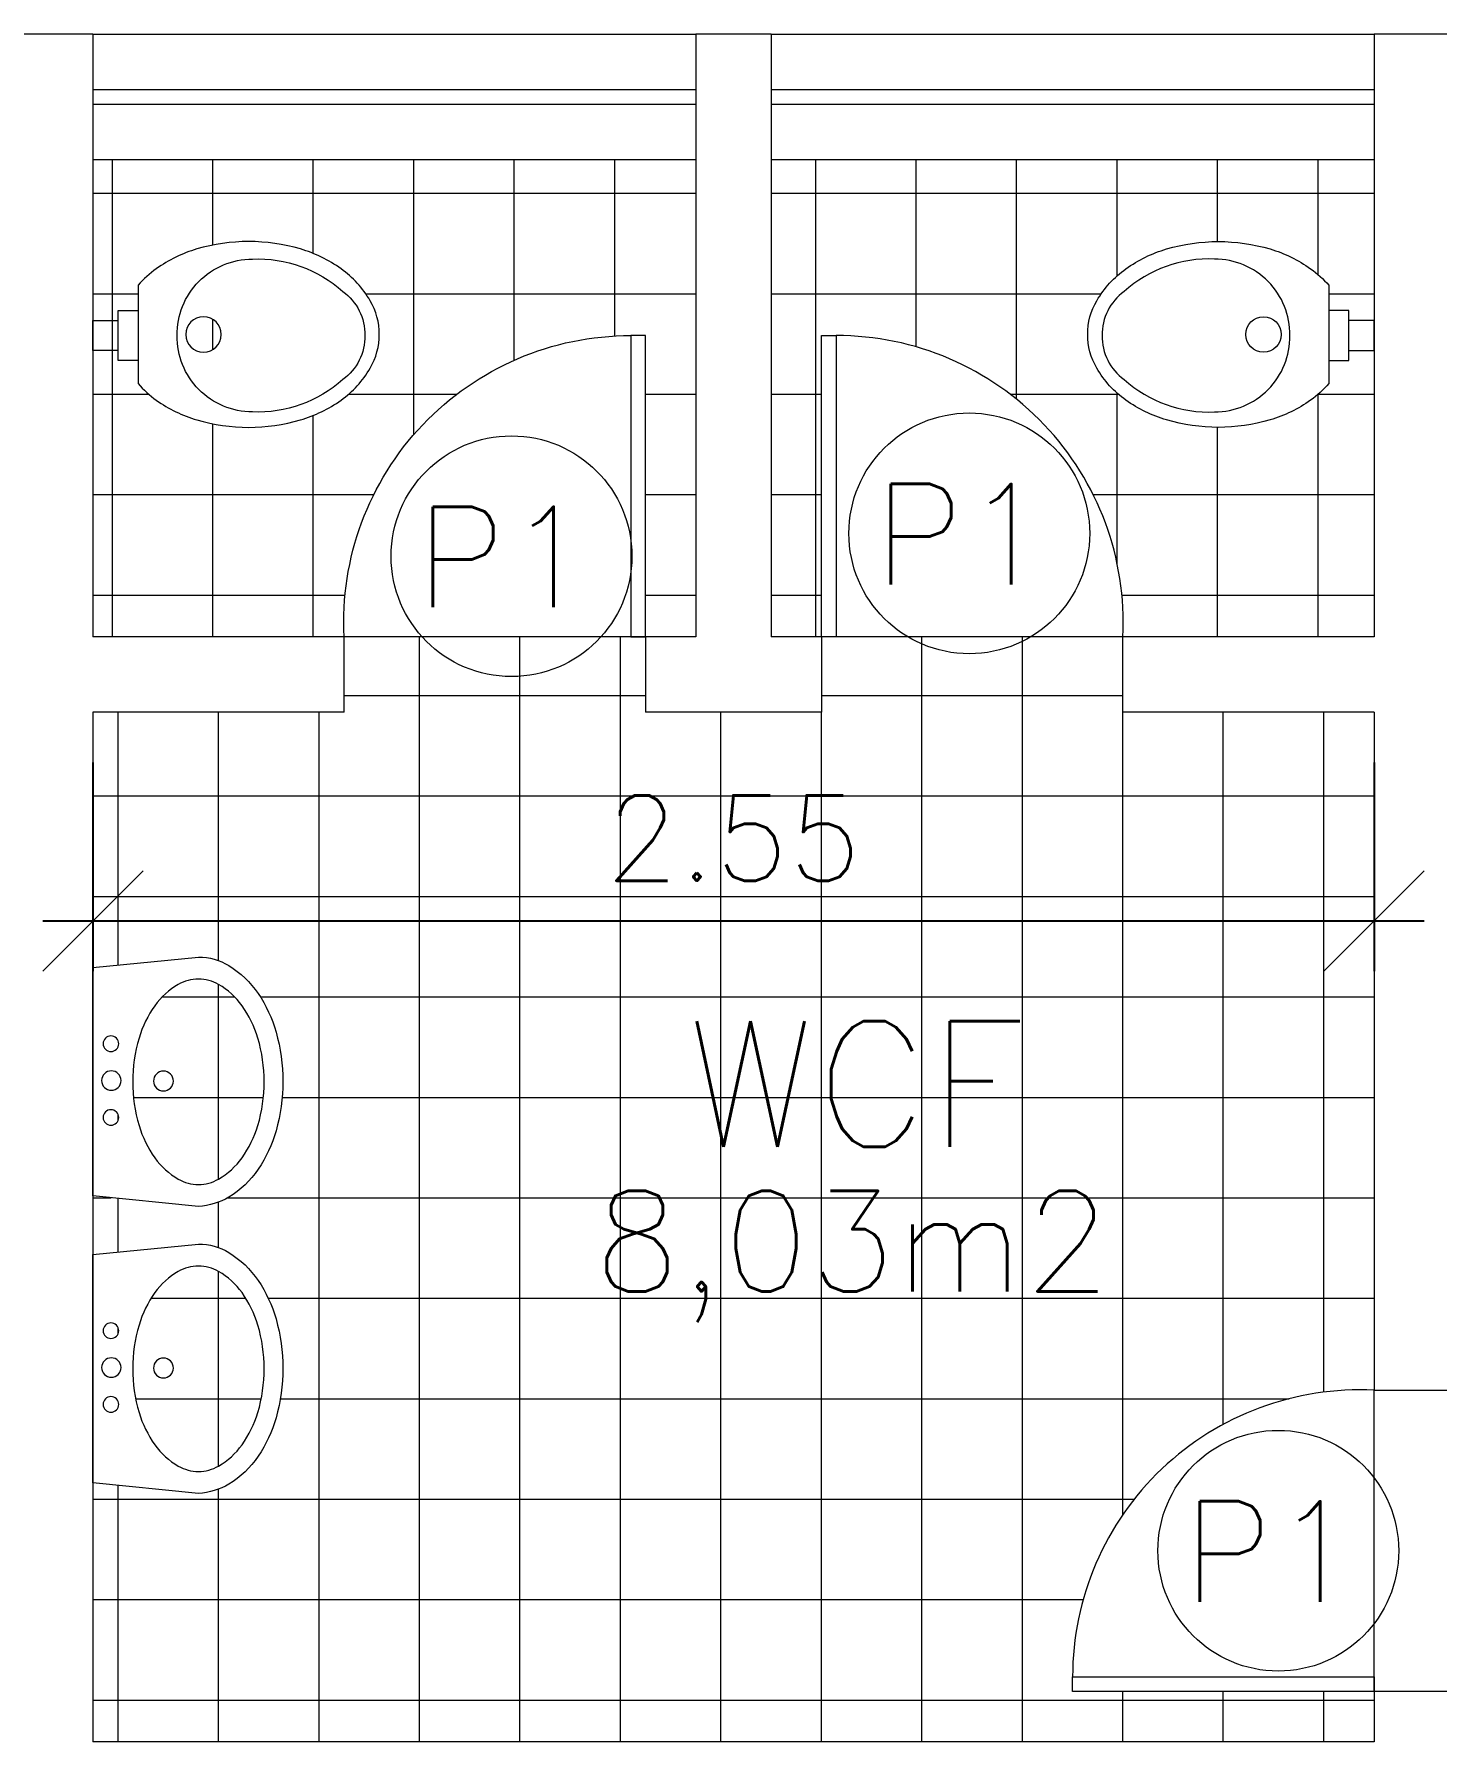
# Model space of a CAD drawing. Header units: millimetres. Extents: x 521 to 1055, y 261 to 520.
# Drawn here: x 693.836 to 696.628, y 501.317 to 504.717 of the extents above; entities that cross this region are included whole.
import ezdxf
from ezdxf.enums import TextEntityAlignment as Align

# ---------------------------------------------------------------- set-up
doc = ezdxf.new("R2010")
doc.units = ezdxf.units.MM
doc.linetypes.add('CONTINU', pattern=[0])
doc.layers.add('0.1', color=8, linetype='Continuous', lineweight=13)
doc.styles.add('ROMANS', font='romans')
doc.styles.get("Standard").update_dxf_attribs({"font": 'romans.shx'})
doc.dimstyles.new('Fares Eng - 50', dxfattribs={"dimscale": 2, "dimtxt": 0.085, "dimasz": 0.1, "dimexe": 0.05, "dimexo": 0.05, "dimgap": 0.04, "dimtad": 1, "dimzin": 4, "dimdsep": 46, "dimtxsty": 'ROMANS', "dimblk1": 'OBLIQUE', "dimblk2": 'OBLIQUE', "dimsah": 1, "dimcen": 0.05, "dimdle": 0.05, "dimclrd": 8, "dimclre": 8, "dimclrt": 8, "dimaunit": 1, "dimadec": 0, "dimazin": 0, "dimtfac": 1, "dimtix": 1, "dimtmove": 2, "dimatfit": 0, "dimldrblk": 'OPEN90', "dimfxl": 1, "dimtolj": 1, "dimtzin": 0, "dimarcsym": 0})
pattern_1 = [(0, (134.7912025329397, 0), (0, 0.2), []), (90, (134.7912025329397, 0), (-0.2, 1.224606353822377e-17), [])]

# ---------------------------------------------------------------- blocks, each defined once
blk = doc.blocks.new('P60')
at = {"color": 252}
blk.add_lwpolyline([(-0.6000000000000227, 0.05960000000008298), (0, 0.05960000000008298), (0, 0.03000000000000114), (-0.6000000000000227, 0.03000000000000114)], close=True, dxfattribs=at)
at = {"color": 8}
blk.add_arc((-0.02886986666674457, 0.05960000000008306), 0.5711301333332781, 87.10253993610587, 180, dxfattribs=at)
blk = doc.blocks.new('Cuba-emp')
blk.add_lwpolyline([(0.2100034834991149, 0.2482008336621746), (-7.105427357601002e-15, 0.227407372452717), (7.105427357601002e-15, -0.227407372452717), (0.2100034834991291, -0.2482008336621604, 0.1378156270121392), (0.2705880087187396, -0.2311785380375015, 0.1070411790707005), (0.3288221515426883, -0.1757097620058969, 0.0807505460992588), (0.3644727820534435, -0.09904874869174485, 0.06864280771685904), (0.3780384553094791, -0.0007008336622078559, 0.06864280771690003), (0.3644727820534364, 0.09764708136732558, 0.08075054609930853), (0.3288221515426741, 0.1743080946814768, 0.10704117907071), (0.2705880087187253, 0.2297768707130761, 0.1157522192348251), (0.2100034834991149, 0.2482008336621746)], format="xyb")
blk.add_lwpolyline([(0.2100034834991149, 0.2045185337481215, -0.1318273881114975), (0.2501415417997279, 0.1937487812531433, -0.1066332451029667), (0.2967372728202164, 0.1514795764228545, -0.08348179435471227), (0.328253700616866, 0.08706086194230345, -0.0722322283218027), (0.3408968663839005, 1.243449787580175e-14, -0.07223222832186973), (0.3282537006168731, -0.08706086194227858, -0.08348179435460365), (0.2967372728202307, -0.1514795764226058, -0.106633245102999), (0.2501415417997421, -0.1937487812531256, -0.1318273881114998), (0.2100034834991291, -0.2045185337481072, -0.1318273881114848), (0.1698654251985161, -0.1937487812531282, -0.1066332451030064), (0.1232696941780276, -0.151479576422612, -0.08348179435461947), (0.09175326638137804, -0.08706086194228746, -0.07223222832185378), (0.07911010061422985, 3.552713678800501e-15, -0.07223222832187323), (0.09175326638137093, 0.08706086194229457, -0.08348179435457351), (0.1232696941780134, 0.15147957642262, -0.1066332451030294), (0.1698654251985019, 0.1937487812531398, -0.1318273881114961)], format="xyb", close=True)
for centre, radius in [((0.03578416458526235, 0.0710594457912066), 0.01546869292730512), ((0.03651954001270497, -0.002319139823612204), 0.0193358661591314), ((0.03651954001270497, -0.002319139823612204), 0.0193358661591314), ((0.1402810526510621, -0.001433449959218791), 0.01977531766275002), ((0.03578416458526945, -0.07569772543820363), 0.01546869292730512)]:
    blk.add_circle(centre, radius)
blk = doc.blocks.new('Vaso')
for points in [[(0.02999999999997272, -0.04999999999995453), (0.02999999999997272, 0), (-0.02999999999997272, 0), (-0.02999999999997272, -0.04999999999995453)], [(0.04999999999995453, -0.09000000000014552), (0.04999999999995453, -0.04999999999995453), (-0.04999999999995453, -0.04999999999995453), (-0.04999999999995453, -0.09000000000014552)]]:
    blk.add_lwpolyline(points)
for points in [[(0.1828955200001019, -0.3100000000001728, -0.071776), (0.1680402599999979, -0.4129498500001318, -0.083144), (0.128710270000056, -0.4938477600001079, -0.106699), (0.06516211000007388, -0.5518467399999736, -0.132564), (-0.002104480000070907, -0.5700000000001637, -0.132564), (-0.06937106999998832, -0.5518467399999736, -0.106699), (-0.1329192299999704, -0.4938477600001079, -0.083144), (-0.1722492199999124, -0.4129498500001318, -0.071776), (-0.1871044800000163, -0.3100000000001728, -0.071776), (-0.1722492199999124, -0.2070501499999864, -0.083144), (-0.1329192299999704, -0.1261522400000104, -0.060171), (-0.09999999999990905, -0.09000000000014552), (0.09579103999999461, -0.09000000000014552, -0.060171), (0.128710270000056, -0.1261522400000104, -0.083144), (0.1680402599999979, -0.2070501499999864, -0.071776)], [(-0.08763701527800549, -0.4972033683313839, 0.2473999053505774), (0, -0.5413053001348089, 0.2473999053505774), (0.08763701527800549, -0.4972033683313839, 0.1978584598758542), (0.1521044799999345, -0.3175259839795217, 0.4183289460701766), (0, -0.1675407474929216, 0.4183289460701766), (-0.1521044799999345, -0.3175259839795217, 0.1978584598758542)]]:
    blk.add_lwpolyline(points, format="xyb", close=True)
blk.add_circle((-0.002104480000070907, -0.2200259839794398), 0.03525)
blk = doc.blocks.new('ÁREA')
for p in [(4.97462945148186e-05, 0.003761569252461072), (0, 0)]:
    blk.add_attdef('COMPARTIMENTO', text='', height=0.0025).set_placement(p, align=Align.CENTER)
at = {"color": 1}
for p in [(-4.97462945148186e-05, -0.003761569252461072), (-9.94925890296372e-05, -0.007523138504922144)]:
    blk.add_attdef('ÁREA', text='', height=0.002, dxfattribs=at).set_placement(p, align=Align.CENTER)
blk = doc.blocks.new('_OBLIQUE')
at = {"color": 0, "linetype": 'ByBlock'}
blk.add_line((-0.5, -0.5), (0.5, 0.5), dxfattribs=at)
blk = doc.blocks.new('*D130')
at = {"layer": '0.1', "color": 8, "linetype": 'CONTINU', "lineweight": -2, "transparency": 16777216}
for p, q in [((693.9527193961171, 503.266921684354), (693.9527193961171, 502.851239636272)), ((696.5027193961171, 503.266921684354), (696.5027193961171, 502.851239636272)), ((693.8527193961171, 502.951239636272), (696.6027193961171, 502.951239636272))]:
    blk.add_line(p, q, dxfattribs=at)
at = {"layer": 'DEFPOINTS', "color": 0, "linetype": 'CONTINU', "lineweight": -2, "transparency": 16777216}
for p in [(693.9527193961171, 503.366921684354), (696.5027193961171, 503.366921684354), (696.5027193961171, 502.951239636272)]:
    blk.add_point(p, dxfattribs=at)
at = {"layer": '0.1', "color": 8, "linetype": 'CONTINU', "lineweight": -2, "transparency": 16777216, "xscale": 0.2, "yscale": 0.2, "zscale": 0.2, "rotation": 180}
blk.add_blockref('_OBLIQUE', (693.9527193961171, 502.951239636272), dxfattribs=at)
at = {"layer": '0.1', "color": 8, "linetype": 'CONTINU', "lineweight": -2, "transparency": 16777216, "xscale": 0.2, "yscale": 0.2, "zscale": 0.2}
blk.add_blockref('_OBLIQUE', (696.5027193961171, 502.951239636272), dxfattribs=at)
at = {"layer": '0.1', "color": 8, "linetype": 'CONTINU', "transparency": 16777216, "insert": (695.2277193961171, 503.116239636272), "char_height": 0.17, "attachment_point": 5, "style": 'ROMANS'}
blk.add_mtext('\\A1;2.55', dxfattribs=at)
blk = doc.blocks.new('_Open90')
at = {"color": 0, "linetype": 'ByBlock', "lineweight": -2}
for p, q in [((-0.5, 0.5), (0, 0)), ((0, 0), (-1, 0)), ((0, 0), (-0.5, -0.5))]:
    blk.add_line(p, q, dxfattribs=at)

msp = doc.modelspace()

# ---------------------------------------------------------------- hatches: boundary and pattern name
at = {"layer": '0.1', "linetype": 'CONTINU'}
h = msp.add_hatch(dxfattribs=at)
h.set_pattern_fill('_USER', color=8, scale=0.2, style=0, double=1, pattern_type=0)
h.set_pattern_definition(pattern_1)
h.paths.add_polyline_path([(694.4465672135027, 504.2498408735219, 0.08314409604133786), (694.3656692140074, 504.2891709138175, 0.07177597295440818), (694.2627194018357, 504.304026164354, 0.0717759890662577), (694.1597695668008, 504.28917091045, 0.0831440189909708), (694.0788716369461, 504.2498409149438, 0.06017100125214371), (694.0427193961173, 504.2169216843538), (694.0427193961173, 504.021130644354, 0.06017096982498904), (694.0788716161385, 503.9882114285695), (694.0788716369912, 503.988211413732, -0.06017100132006738), (694.0427193961173, 504.0211306443539), (694.0427193961174, 504.0669216843541), (694.0027193961171, 504.066921684354), (694.0027193961171, 504.086921684354), (693.9527193961171, 504.086921684354), (693.9527193961171, 503.516921684354), (694.4527193961171, 503.516921684354, -0.429104006710311), (695.0231193961171, 504.1169216843539), (695.0527193961171, 504.116921684354), (695.0527193961171, 503.5169216843539), (695.0827193961171, 503.5169216843539), (695.1527193961172, 503.5169216843539), (695.1527193961172, 504.4669216843538), (693.9527193961171, 504.4669216843537), (693.9527193961171, 504.1469216843539), (694.0027193961171, 504.146921684354), (694.0027193961172, 504.166921684354), (694.0427193961174, 504.1669216843539), (694.0427193961173, 504.2169216843538, -0.06017308747049013), (694.0788730182164, 504.2498418977631, -0.08314537650090414), (694.1597726016416, 504.2891718048882, -0.07177380582529734), (694.2627194018357, 504.304026164354, -0.07177381203562719), (694.3656662101959, 504.2891717991108, -0.08314699059320012), (694.4465672135037, 504.2498408735216, -0.1066991575329118), (694.5045662354573, 504.1862925837061, -0.1325639210043903), (694.5227193961172, 504.1190260084158, -0.1325633276141561), (694.5045662354561, 504.051759745), (694.5045659856792, 504.0517593159316, 0.1325642720092114), (694.5227193961172, 504.1190260082956, 0.1325639212358733), (694.5045662354564, 504.1862925837074, 0.1066991575320502)])
h.paths.add_polyline_path([(694.5045662354565, 504.1862925837073, 0.1066991575323951), (694.4465672135025, 504.2498408735219, 0.08314408802963008), (694.3656692223213, 504.2891709113672), (694.3656691991046, 504.2891709182099, -0.0831441104033529), (694.4465672135038, 504.2498408735213, -0.106699157531263), (694.5045662354568, 504.1862925837069, -0.1325649310404886), (694.5227193961156, 504.1190254775615, -0.1325623175797701), (694.5045662354562, 504.0517597450003), (694.504565970008, 504.0517592890117, 0.13256534014426), (694.5227193961168, 504.1190265385374, 0.1325629123671235)], flags=16)
h.paths.add_polyline_path([(694.4940246962519, 504.116921684354, -0.2473999053501413), (694.4499227644487, 504.029284669076, -0.1978584598760171), (694.2702453800968, 503.964817204354, -0.4183289460703992), (694.12026014361, 504.1169216843539, -0.4183289460703992), (694.2702453800968, 504.2690261643539, -0.1978584598760171), (694.4499227644487, 504.2045586996318, -0.2473999053498519)], flags=0)
edge = h.paths.add_edge_path(flags=16)
edge.add_arc((694.2627191457169, 504.2981868024705), 0.3641606381167159, 270.000039397132, 286.4217251346267)
edge.add_arc((694.2886770606284, 504.2101112611851), 0.272339538585894, 286.4218097910502, 305.4332831307458)
edge.add_arc((694.3283659114575, 504.1543323025934), 0.2038815434231308, 305.4332781554137, 329.7947176376189)
edge.add_arc((694.3890152280741, 504.1190261500253), 0.1337041680432203, 329.7946885126933, 360.0000061402239)
edge.add_arc((694.3890152280745, 504.1190261786826), 0.1337041680427554, 359.9999938598248, 390.2053114873627)
edge.add_arc((694.3283659114575, 504.0837200261144), 0.2038815434231379, 30.20528236238112, 54.56672184458628)
edge.add_arc((694.2886770606284, 504.0279410675227), 0.2723395385859037, 54.56671686925417, 73.57819020894983)
edge.add_arc((694.2627191457169, 503.9398655262373), 0.3641606381167082, 73.5782748653733, 89.99996060286799)
edge.add_arc((694.2627196465176, 503.9398655262365), 0.3641606381175117, 90.00003939711412, 106.4217251346084)
edge.add_arc((694.236761731606, 504.0279410675227), 0.272339538585894, 106.4218097910502, 125.4332831307458)
edge.add_arc((694.1970739737915, 504.0837188829291), 0.2038831085607021, 125.4333421757135, 139.2069129600714)
edge.add_line((694.0427193961173, 504.2169216843538), (694.0427193961173, 504.0211306443539))
edge.add_arc((694.1970739737915, 504.1543334457787), 0.203883108560706, 220.7930870399286, 234.5666578242865)
edge.add_arc((694.236761731606, 504.2101112611851), 0.2723395385859037, 234.5667168692542, 253.5781902089498)
edge.add_arc((694.2627196465176, 504.2981868024713), 0.3641606381175037, 253.5782748653916, 269.9999606028858)
edge = h.paths.add_edge_path(flags=16)
edge.add_line((694.0427193961173, 504.066921684354), (694.0027193961171, 504.066921684354))
edge.add_line((694.0027193961171, 504.066921684354), (694.0027193961171, 504.1669216843539))
edge.add_line((694.0027193961171, 504.1669216843539), (694.0427193961173, 504.1669216843539))
edge = h.paths.add_edge_path(flags=0)
edge.add_arc((694.1727453800966, 504.119026164354), 0.03525, 0, 360)
edge = h.paths.add_edge_path(flags=0)
edge.add_arc((694.3888360251191, 504.1189024662926), 0.1052073192881026, -1.0787952008848265, 54.504991477453416, ccw=False)
edge.add_arc((694.3888360251191, 504.1149409024153), 0.1052073192880774, -54.504991477453416, 1.0787952008848265, ccw=False)
edge.add_arc((694.2818163874127, 504.2151909388937), 0.2506409686337373, 267.35396169196247, 312.1215700858926, ccw=False)
edge.add_arc((694.2702453800966, 504.114817204354), 0.1499999999999773, 179.1961214792203, 270, ccw=False)
edge.add_arc((694.2702453800966, 504.1190261643539), 0.1500000000000386, 90, 180.8038785207796, ccw=False)
edge.add_arc((694.2818163874127, 504.0186524298142), 0.2506409686337728, 47.878429914107414, 92.64603830803748, ccw=False)
edge = h.paths.add_edge_path()
edge.add_line((694.0027193961171, 504.086921684354), (693.9527193961171, 504.086921684354))
edge.add_line((693.9527193961171, 504.086921684354), (693.9527193961171, 504.1469216843539))
edge.add_line((693.9527193961171, 504.1469216843539), (694.0027193961171, 504.1469216843539))
h = msp.add_hatch(dxfattribs=at)
h.set_pattern_fill('_USER', color=8, scale=0.2, style=0, double=1, pattern_type=0)
h.set_pattern_definition(pattern_1)
h.paths.add_polyline_path([(696.1927193903983, 504.304026164354, -0.0717738163840204), (696.2956662052698, 504.2891718005626, -0.08314542874790412), (696.3765658325415, 504.2498418561219, -0.06017299907867099), (696.4127193961169, 504.2169216843539), (696.4127193961169, 504.166921684354), (696.4527193961171, 504.1669216843539), (696.4527193961171, 504.146921684354), (696.5027193961171, 504.146921684354), (696.5027193961171, 504.4669216843538), (695.3027193961169, 504.4669216843537), (695.302719396117, 503.5169216843541), (695.4027193961172, 503.516921684354), (695.4027193961172, 504.116921684354), (695.4323193961183, 504.1169216843539, -0.4291040067098116), (696.0027193961172, 503.5169216843539), (696.032719396117, 503.5169216843539), (696.5027193961171, 503.516921684354), (696.5027193961171, 504.086921684354), (696.4527193961171, 504.086921684354), (696.4527193961171, 504.066921684354), (696.4127193961169, 504.066921684354), (696.4127193961169, 504.021130644354, -0.06017308747049013), (696.3765657740178, 503.9882104309447, -0.08314537650090414), (696.2956661905926, 503.9488805238196, -0.07177380582529734), (696.1927193903985, 503.9340261643538, -0.07177381203562719), (696.0897725820383, 503.948880529597, -0.08314699059320012), (696.0088715787305, 503.9882114551862, -0.1066991575324949), (695.950872556777, 504.0517597450013, -0.1325643362497204), (695.9327193961174, 504.1190265385367, -0.1325629123685295), (695.9508725567777, 504.1862925837073, -0.1066991575323951), (696.0088715787317, 504.2498408735219, -0.08314699236206406), (696.0897725838752, 504.2891717996521, -0.07177381071414643)])
edge = h.paths.add_edge_path(flags=17)
edge.add_arc((696.2826934121376, 504.119026164354), 0.03525, 0, 360)
h = msp.add_hatch(dxfattribs=at)
h.set_pattern_fill('_USER', color=8, scale=0.2, style=0, double=1, pattern_type=0)
h.set_pattern_definition([(0, (-0.3974303883628636, 0), (0, 0.2), []), (90, (-0.3974303883628636, 0), (-0.2, 1.224606353822377e-17), [])])
h.paths.add_polyline_path([(696.5027193961171, 502.0169216843541), (696.5027193961171, 502.0469216843541), (696.5027193961171, 503.366921684354), (696.0027193961171, 503.3669216843539), (696.0027193961171, 503.516921684354), (695.402719396117, 503.5169216843541), (695.402719396117, 503.3669216843539), (695.3727193961171, 503.3669216843539), (695.0527193961171, 503.3669216843541), (695.0527193961171, 503.5169216843539), (695.0231193961171, 503.5169216843539), (694.4527193961171, 503.5169216843542), (694.4527193961171, 503.3669216843539), (694.4227193961171, 503.3669216843539), (693.9527193961171, 503.366921684354), (693.952719396117, 501.3169216843542), (696.5027193961171, 501.316921684354), (696.5027193961171, 501.4169216843541), (695.902719396117, 501.4169216843541), (695.902719396117, 501.4465216843541, -0.4291040067103057)])
h.paths.add_polyline_path([(694.3307578514266, 502.0604935435201, -0.06864280771452066), (694.3171921781715, 501.9621456284939, -0.0807505461039022), (694.281541547659, 501.8854846151753, -0.1070411790689138), (694.2233074048359, 501.8300158391448, -0.1157522192347909), (694.1627228796162, 501.8115918761957), (693.9527193961171, 501.8323853374052), (693.9527193961171, 502.2872000823106), (694.1627228796162, 502.3079935435201, -0.1378156270120395), (694.2233074048359, 502.2909712478954, -0.1070411790690463), (694.2815415476591, 502.2355024718649, -0.0807505461039419), (694.3171921781716, 502.1588414585462, -0.06864280771435972)], flags=16)
h.paths.add_polyline_path([(694.281541547659, 502.4568350424591, -0.1070411790689127), (694.2233074048359, 502.4013662664286, -0.1157522192347914), (694.1627228796162, 502.3829423034795), (693.9527193961171, 502.403735764689), (693.9527193961171, 502.8585505095944), (694.1627228796162, 502.8793439708039, -0.1378156270120406), (694.2233074048359, 502.8623216751792, -0.1070411790690471), (694.2815415476591, 502.8068528991487, -0.08075054610394071), (694.3171921781716, 502.73019188583, -0.06864280771435999), (694.3307578514266, 502.6318439708039, -0.06864280771452073), (694.3171921781715, 502.5334960557777, -0.08075054610390234)], flags=16)
h.paths.add_polyline_path([(694.293616262501, 502.0597927098579, -0.07223222832208384), (694.2809730967339, 501.9727318479153, -0.08348179435149398), (694.2494566689387, 501.908313133437, -0.1066332451079898), (694.2028609379164, 501.8660439286045, -0.1318273881097807), (694.1627228796162, 501.8552741761098, -0.1318273881111851), (694.1225848213157, 501.8660439286047, -0.106633245104105), (694.0759890902948, 501.9083131334357, -0.08348179435376527), (694.0444726624985, 501.9727318479154, -0.07223222832200278), (694.0318294967313, 502.0597927098579, -0.07223222832201556), (694.0444726624985, 502.1468535718004, -0.08348179435378938), (694.0759890902948, 502.2112722862801, -0.1066332451040266), (694.1225848213157, 502.2535414911111, -0.1318273881112122), (694.1627228796162, 502.264311243606, -0.1318273881112182), (694.2028609379167, 502.2535414911111, -0.106633245104061), (694.2494566689377, 502.2112722862801, -0.08348179435484539), (694.2809730967342, 502.1468535717995, -0.0722322283212576)], flags=0)
h.paths.add_polyline_path([(694.0732251311055, 502.0612261598171, -1), (694.1127757664309, 502.0612261598171, -1)], flags=0)
h.paths.add_polyline_path([(693.973034867775, 502.1354904352961, -1), (694.0039722536297, 502.1354904352961, -1)], flags=0)
h.paths.add_polyline_path([(694.280973096734, 502.5440822751994, -0.08348179435189246), (694.2494566689387, 502.4796635607208, -0.1066332451079894), (694.2028609379164, 502.4373943558883, -0.1318273881097816), (694.1627228796162, 502.4266246033936, -0.1318273881111851), (694.1225848213157, 502.4373943558885, -0.106633245104105), (694.0759890902948, 502.4796635607195, -0.08348179435376533), (694.0444726624985, 502.5440822751992, -0.07223222832200274), (694.0318294967313, 502.6311431371417, -0.07223222832201555), (694.0444726624985, 502.7182039990842, -0.08348179435378963), (694.0759890902948, 502.7826227135639, -0.1066332451040268), (694.1225848213157, 502.8248919183949, -0.1318273881112114), (694.1627228796162, 502.8356616708898, -0.1318273881112182), (694.2028609379167, 502.8248919183949, -0.1066332451040608), (694.2494566689377, 502.7826227135639, -0.08348179435484608), (694.2809730967342, 502.7182039990832, -0.0722322283212572), (694.293616262501, 502.6311431371417, -0.07223222832180272)], flags=0)
h.paths.add_polyline_path([(694.0732251311055, 502.6325765871009, -1), (694.1127757664309, 502.6325765871009, -1)], flags=0)
h.paths.add_polyline_path([(693.973034867775, 502.5600836913505, -1), (694.0039722536297, 502.5600836913505, -1)], flags=0)
h.paths.add_polyline_path([(695.0509773808507, 502.4392024712675), (695.8902630951363, 502.4392024712675), (695.8902630951363, 502.8142024712675), (695.0509773808507, 502.8142024712675)], flags=24)
h.paths.add_polyline_path([(694.8616064463436, 502.1161285635253), (696.0663683511056, 502.1161285635253), (696.0663683511056, 502.4732714206681), (694.8616064463436, 502.4732714206681)], flags=24)
h.paths.add_polyline_path([(694.9261717770695, 502.988739636272), (695.5292670151648, 502.988739636272), (695.5292670151648, 503.243739636272), (694.9261717770695, 503.243739636272)], flags=24)

# ---------------------------------------------------------------- linework, layer by layer
at = {"layer": '0.1', "color": 7}
for p, q in [((693.9527193961171, 504.7169216843538), (693.802719396117, 504.7169216843538)), ((693.9527193961171, 504.7169216843538), (693.9527193961171, 503.516921684354)), ((695.152719396117, 504.7169216843538), (695.1527193961172, 503.516921684354)), ((695.302719396117, 504.7169216843538), (695.1527193961172, 504.7169216843538)), ((695.302719396117, 504.7169216843538), (695.302719396117, 503.516921684354)), ((696.5027193961171, 504.7169216843538), (696.5027193961171, 503.516921684354)), ((696.6527193961169, 504.7169216843538), (696.5027193961171, 504.7169216843538)), ((694.4527193961171, 503.516921684354), (693.952719396117, 503.516921684354)), ((694.4527193961171, 503.3669216843539), (694.4527193961171, 503.516921684354)), ((695.1527193961172, 503.516921684354), (695.052719396117, 503.516921684354)), ((695.052719396117, 503.5169216843539), (695.0527193961171, 503.366921684354)), ((695.402719396117, 503.516921684354), (695.302719396117, 503.516921684354)), ((695.402719396117, 503.516921684354), (695.402719396117, 503.3669216843541)), ((696.5027193961171, 503.516921684354), (696.0027193961171, 503.516921684354)), ((696.0027193961171, 503.3669216843539), (696.0027193961171, 503.516921684354)), ((694.4527193961171, 503.366921684354), (693.952719396117, 503.366921684354)), ((695.4027193961172, 503.3669216843541), (695.052719396117, 503.3669216843541)), ((696.5027193961171, 503.366921684354), (696.0027193961171, 503.3669216843539)), ((696.5027193961171, 503.366921684354), (696.5027193961171, 502.016921684354)), ((696.5027193961171, 502.016921684354), (696.652719396117, 502.0169216843541)), ((696.652719396117, 501.4169216843541), (696.5027193961171, 501.4169216843541)), ((696.5027193961171, 501.416921684354), (696.5027193961171, 501.316921684354)), ((696.5027193961171, 501.316921684354), (693.9527193961171, 501.3169216843542))]:
    msp.add_line(p, q, dxfattribs=at)
at = {"layer": '0.1', "color": 8}
for p, q in [((693.9527193961171, 504.7169216843538), (695.1527193961172, 504.7169216843542)), ((695.302719396117, 504.7169216843538), (696.5027193961171, 504.7169216843542)), ((693.9527193961171, 504.6069216843538), (695.1527193961172, 504.6069216843541)), ((695.302719396117, 504.6069216843538), (696.5027193961171, 504.6069216843541)), ((695.1527193961172, 504.5769216843538), (693.9527193961171, 504.5769216843539)), ((696.5027193961171, 504.5769216843538), (695.302719396117, 504.5769216843539)), ((695.1527193961172, 504.4669216843537), (693.9527193961171, 504.4669216843537)), ((696.5027193961171, 504.4669216843537), (695.302719396117, 504.4669216843537)), ((695.052719396117, 503.516921684354), (694.4527193961171, 503.5169216843542)), ((696.0027193961171, 503.516921684354), (695.4027193961169, 503.5169216843541)), ((693.9527193961171, 503.366921684354), (693.952719396117, 501.316921684354)), ((696.5027193961171, 501.416921684354), (696.5027193961168, 502.0169216843541))]:
    msp.add_line(p, q, dxfattribs=at)
for centre in [(695.6970578777998, 503.7230019235851), (694.785854018375, 503.6774835834734), (696.3121203883004, 501.6974423579503)]:
    msp.add_circle(centre, 0.2396438343701963, dxfattribs=at)

# ---------------------------------------------------------------- block references
at = {"layer": '0.1', "color": 8, "xscale": -1}
for name, p, rotation in [('Vaso', (693.9527193961171, 504.1169216843539), 90), ('P60', (695.0827193961171, 503.5169216843539), 89.99999999999999), ('Cuba-emp', (693.9527193961171, 502.6311431371417), 180), ('Cuba-emp', (693.9527193961171, 502.0597927098579), 180)]:
    msp.add_blockref(name, p, dxfattribs=dict(at, rotation=rotation))
at = {"layer": '0.1', "color": 8, "rotation": 270}
for name, p in [('Vaso', (696.5027193961171, 504.1169216843539)), ('P60', (695.3727193961171, 503.5169216843539))]:
    msp.add_blockref(name, p, dxfattribs=at)
at = {"layer": '0.1', "color": 8}
ref = msp.add_blockref('ÁREA', (695.4706202379936, 502.5017024712675), dxfattribs=dict(at, xscale=133.3333333333333, yscale=133.3333333333333, zscale=133.3333333333333))
ref.add_attrib('COMPARTIMENTO', 'WCF', dxfattribs={"layer": '0', "color": 3, "height": 0.25}).set_placement((695.4706202379936, 502.5017024712675), align=Align.CENTER)
ref.add_attrib('ÁREA', '8,03m2', dxfattribs={"layer": '0', "color": 1, "height": 0.2}).set_placement((695.4639873987245, 502.2137476111444), align=Align.CENTER)
msp.add_blockref('P60', (696.5027193961171, 501.3869216843541), dxfattribs=at)

# ---------------------------------------------------------------- texts
for p in [(695.506449670328, 503.6214895837168), (694.5952458109032, 503.5759712436051), (696.1215121808286, 501.595930018082)]:
    msp.add_text('P1', height=0.2, dxfattribs=at).set_placement(p)

# ---------------------------------------------------------------- dimensions: what is measured, and where the dimension line sits
at = {"layer": '0.1', "color": 8, "linetype": 'CONTINU'}
dim = msp.add_linear_dim(base=(696.5027193961171, 502.951239636272), p1=(693.9527193961171, 503.366921684354), p2=(696.5027193961171, 503.366921684354), dimstyle='Fares Eng - 50', dxfattribs=at)
dim.commit()
dim.dimension.update_dxf_attribs({"geometry": '*D130', "text_midpoint": (695.2277193961171, 503.116239636272)})

doc.saveas('drawing.dxf')
